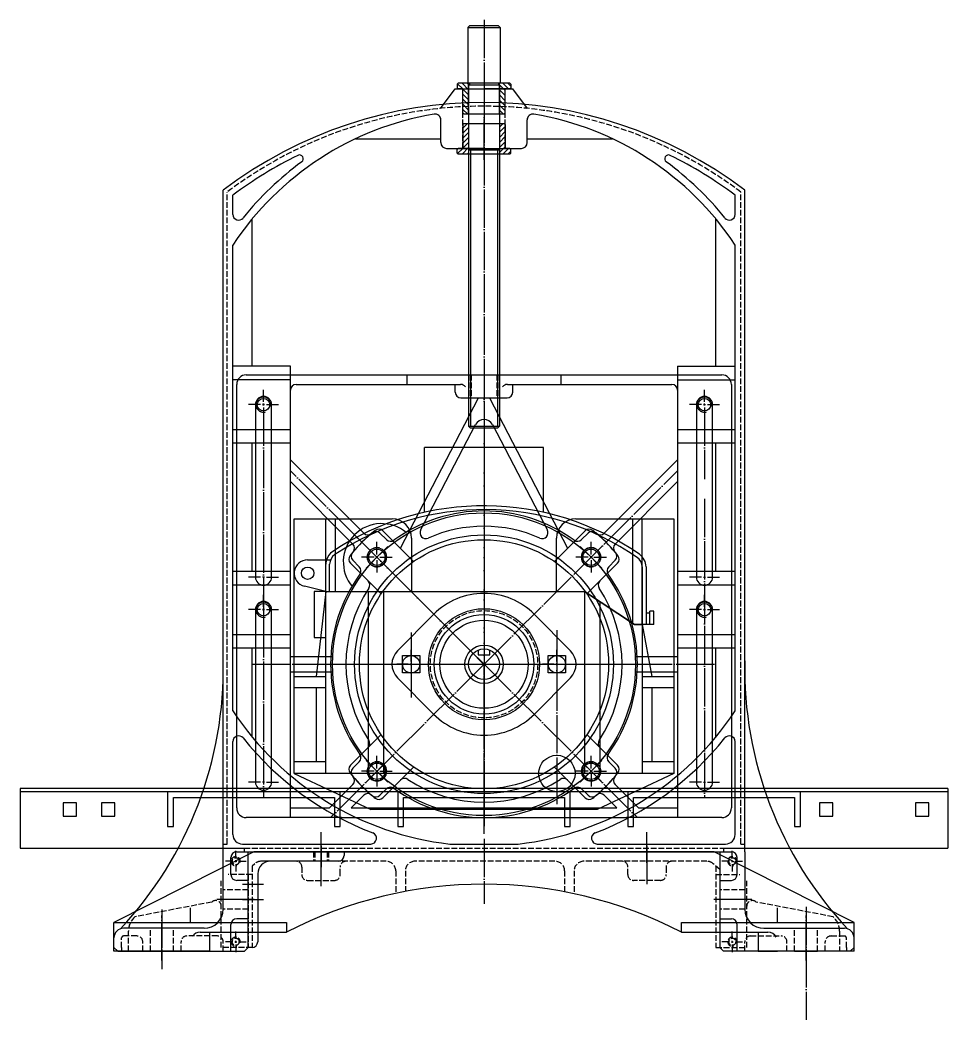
# Model space of a CAD drawing. Extents: x -930 to 585, y -273 to 1117.
# Drawn here: x -930 to -446, y -273 to 249 of the extents above; entities that cross this region are included whole.
import ezdxf

# ---------------------------------------------------------------- set-up
doc = ezdxf.new("R2010")
doc.units = 0
doc.header["$MEASUREMENT"] = 0
for name, pattern in [('CENTER', [22, 20, -1, 0, -1]), ('DASHED', [4, 3, -1]), ('HATCH', [200000, 200000, 0]), ('THIN', [200000, 200000, 0])]:
    doc.linetypes.add(name, pattern=pattern)
doc.layers.get('0').update_dxf_attribs({"linetype": 'CONTINUOUS'})
for name, color, linetype in [('2-RING', 6, 'CONTINUOUS'), ('B-COVER', 140, 'CONTINUOUS'), ('DOOR', 2, 'CONTINUOUS'), ('L-FOOT', 140, 'CONTINUOUS'), ('L-SCREW', 4, 'CONTINUOUS'), ('M-PLAN', 1, 'CONTINUOUS'), ('MOTOR', 7, 'CONTINUOUS'), ('ROLLCOVE', 3, 'CONTINUOUS'), ('SIDEFOOT', 5, 'CONTINUOUS'), ('SOCKET', 4, 'CONTINUOUS'), ('TABLET', 212, 'CONTINUOUS')]:
    doc.layers.add(name, color=color, linetype=linetype)

# ---------------------------------------------------------------- blocks, each defined once
blk = doc.blocks.new('*X1')
at = {"color": 0, "linetype": 'HATCH'}
for p, q in [((1421.42, 106.21), (1422.93, 107.71)), ((1421.42, 103.55), (1424.42, 106.55)), ((1422.24, 101.71), (1425.24, 104.71)), ((1424.89, 101.71), (1427.89, 104.71)), ((1427.54, 101.71), (1430.54, 104.71)), ((1430.19, 101.71), (1433.19, 104.71)), ((1432.84, 101.71), (1435.84, 104.71)), ((1435.49, 101.71), (1437.42, 103.64)), ((1421.42, 84.99), (1422.15, 85.71)), ((1421.42, 82.34), (1424.8, 85.71)), ((1424.45, 82.71), (1427.45, 85.71)), ((1427.1, 82.71), (1430.1, 85.71)), ((1429.75, 82.71), (1432.75, 85.71)), ((1432.4, 82.71), (1435.4, 85.71)), ((1435.06, 82.71), (1437.42, 85.08)), ((1421.69, 79.95), (1424.42, 82.69))]:
    blk.add_line(p, q, dxfattribs=at)

msp = doc.modelspace()

# ---------------------------------------------------------------- linework, layer by layer
at = {"layer": '2-RING', "linetype": 'CENTER'}
for p, q in [((-687.61, 219.35), (-687.61, 197.13)), ((-687.61, 176.27), (-687.61, 198.49))]:
    msp.add_line(p, q, dxfattribs=at)
at = {"layer": '2-RING'}
for p, q in [((-701.11, 216.31), (-701.61, 215.81)), ((-701.61, 215.81), (-701.61, 213.81)), ((-687.61, 216.31), (-701.11, 216.31)), ((-674.11, 216.31), (-687.61, 216.31)), ((-673.61, 215.81), (-674.11, 216.31)), ((-673.61, 215.81), (-673.61, 213.81)), ((-701.61, 213.81), (-701.11, 213.31)), ((-698.61, 213.31), (-701.11, 213.31)), ((-698.61, 200.81), (-698.61, 213.31)), ((-674.11, 213.31), (-687.61, 213.31)), ((-674.11, 213.31), (-676.61, 213.31)), ((-676.61, 200.81), (-676.61, 213.31)), ((-673.61, 213.81), (-674.11, 213.31)), ((-698.61, 200.81), (-698.11, 200.31)), ((-698.11, 200.31), (-687.61, 200.31)), ((-687.61, 200.31), (-677.11, 200.31)), ((-676.61, 200.81), (-677.11, 200.31)), ((-698.61, 194.81), (-698.11, 195.31)), ((-698.61, 194.81), (-698.61, 182.31)), ((-698.11, 195.31), (-687.61, 195.31)), ((-687.61, 195.31), (-677.11, 195.31)), ((-676.61, 194.81), (-677.11, 195.31)), ((-676.61, 194.81), (-676.61, 182.31)), ((-701.61, 181.81), (-701.11, 182.31)), ((-701.61, 179.81), (-701.61, 181.81)), ((-701.11, 179.31), (-701.61, 179.81)), ((-698.61, 182.31), (-701.11, 182.31)), ((-687.61, 182.31), (-701.11, 182.31)), ((-687.61, 179.31), (-701.11, 179.31)), ((-674.11, 179.31), (-687.61, 179.31)), ((-674.11, 182.31), (-676.61, 182.31)), ((-673.61, 181.81), (-674.11, 182.31)), ((-673.61, 179.81), (-674.11, 179.31)), ((-673.61, 179.81), (-673.61, 181.81))]:
    msp.add_line(p, q, dxfattribs=at)
at = {"layer": '2-RING', "linetype": 'Continuous'}
for p, q in [((-695.61, 200.31), (-695.61, 216.31)), ((-679.61, 200.31), (-679.61, 216.31)), ((-695.61, 195.31), (-695.61, 179.31)), ((-679.61, 195.31), (-679.61, 179.31))]:
    msp.add_line(p, q, dxfattribs=at)
at = {"layer": 'B-COVER', "linetype": 'CENTER'}
for p, q in [((-687.61, -46.89), (-687.61, -126.89)), ((-725.61, -70.37), (-725.61, -104.23)), ((-649.61, -69.17), (-649.61, -159.89)), ((-738.61, -86.89), (-712.61, -86.89)), ((-737.45, -86.89), (-637.51, -86.89))]:
    msp.add_line(p, q, dxfattribs=at)
at = {"layer": 'B-COVER'}
for p, q in [((-732.72, -79.85), (-713.9, -60.85)), ((-661.32, -60.85), (-642.51, -79.85)), ((-730.11, -82.39), (-721.11, -82.39)), ((-730.11, -91.39), (-730.11, -82.39)), ((-721.11, -82.39), (-721.11, -91.39)), ((-654.11, -82.39), (-645.11, -82.39)), ((-654.11, -91.39), (-654.11, -82.39)), ((-645.11, -82.39), (-645.11, -91.39)), ((-713.9, -112.93), (-732.72, -93.93)), ((-721.11, -91.39), (-730.11, -91.39)), ((-642.51, -93.93), (-661.32, -112.93)), ((-645.11, -91.39), (-654.11, -91.39))]:
    msp.add_line(p, q, dxfattribs=at)
at = {"layer": 'B-COVER', "linetype": 'DASHED'}
msp.add_circle((-687.61, -86.89), 28, dxfattribs=at)
at = {"layer": 'B-COVER'}
for centre, radius in [((-687.61, -86.89), 26), ((-687.61, -86.89), 23), ((-649.61, -143.89), 9.5)]:
    msp.add_circle(centre, radius, dxfattribs=at)
for centre, radius, start, end in [((-687.61, -86.89), 37, 44.7222, 135.2778), ((-725.61, -86.89), 10, 135.2778, 224.7222), ((-649.61, -86.89), 10, 315.2778, 44.7222), ((-687.61, -86.89), 37, 224.7222, 315.2778)]:
    msp.add_arc(centre, radius, start, end, dxfattribs=at)
at = {"layer": 'DOOR', "linetype": 'Continuous'}
for p, q in [((-710.22, 203.16), (-702.61, 213.31)), ((-702.61, 213.31), (-672.61, 213.31)), ((-665, 203.16), (-672.61, 213.31)), ((-710.11, 185.31), (-710.11, 197.2)), ((-665.11, 185.31), (-665.11, 197.2)), ((-754.61, 187.31), (-710.11, 187.31)), ((-665.11, 187.31), (-620.61, 187.31)), ((-707.11, 182.31), (-668.11, 182.31)), ((-823.61, -214.69), (-823.61, 160.47)), ((-818.61, 147.86), (-818.61, 157.98)), ((-556.61, 147.86), (-556.61, 157.98)), ((-551.61, -184.69), (-551.61, 160.47)), ((-808.61, 68.61), (-808.61, 145.37)), ((-566.61, 68.61), (-566.61, 145.37)), ((-818.61, -111.25), (-818.61, 131.86)), ((-556.61, -111.25), (-556.61, 131.86)), ((-788.61, 68.61), (-818.61, 68.61)), ((-788.61, 61.61), (-788.61, 68.61)), ((-586.61, 68.61), (-556.61, 68.61)), ((-586.61, 68.61), (-586.61, 61.61)), ((-788.61, 61.61), (-818.61, 61.61)), ((-788.61, 35.61), (-788.61, 61.61)), ((-586.61, 61.61), (-556.61, 61.61)), ((-586.61, 61.61), (-586.61, 35.61)), ((-818.61, 35.61), (-788.61, 35.61)), ((-788.61, 28.61), (-788.61, 35.61)), ((-586.61, 35.61), (-556.61, 35.61)), ((-586.61, 35.61), (-586.61, 28.61)), ((-818.61, 28.61), (-788.61, 28.61)), ((-808.61, -38.39), (-808.61, 28.61)), ((-586.61, 28.61), (-556.61, 28.61)), ((-566.61, -38.39), (-566.61, 28.61)), ((-818.61, -38.39), (-788.61, -38.39)), ((-788.61, -45.39), (-788.61, -38.39)), ((-586.61, -38.39), (-556.61, -38.39)), ((-586.61, -38.39), (-586.61, -45.39)), ((-818.61, -45.39), (-788.61, -45.39)), ((-788.61, -71.39), (-788.61, -45.39)), ((-586.61, -45.39), (-556.61, -45.39)), ((-586.61, -45.39), (-586.61, -71.39)), ((-818.61, -71.39), (-788.61, -71.39)), ((-788.61, -78.39), (-788.61, -71.39)), ((-586.61, -71.39), (-586.61, -78.39)), ((-586.61, -71.39), (-556.61, -71.39)), ((-818.61, -78.39), (-788.61, -78.39)), ((-808.61, -124.75), (-808.61, -78.39)), ((-586.61, -78.39), (-556.61, -78.39)), ((-566.61, -124.75), (-566.61, -78.39)), ((-818.61, -175.69), (-818.61, -127.24)), ((-556.61, -175.69), (-556.61, -127.24)), ((-813.61, -180.69), (-746.7, -180.69)), ((-705.44, -180.69), (-669.78, -180.69)), ((-628.52, -180.69), (-561.61, -180.69)), ((-819.61, -196.69), (-819.61, -187.69)), ((-816.61, -184.69), (-558.61, -184.69)), ((-810.61, -234.69), (-810.61, -184.69)), ((-564.61, -184.69), (-564.61, -234.69)), ((-555.61, -196.69), (-555.61, -187.69)), ((-551.61, -184.69), (-551.61, -214.69)), ((-810.61, -199.69), (-816.61, -199.69)), ((-564.61, -199.69), (-558.61, -199.69)), ((-819.61, -236.69), (-819.61, -222.69)), ((-810.61, -219.69), (-816.61, -219.69)), ((-564.61, -219.69), (-558.61, -219.69)), ((-555.61, -236.69), (-555.61, -222.69)), ((-833.61, -224.69), (-875.61, -224.69)), ((-541.61, -224.69), (-499.61, -224.69)), ((-880.61, -234.69), (-880.61, -229.69)), ((-880.61, -234.69), (-878.61, -236.69)), ((-812.61, -236.69), (-810.61, -234.69)), ((-564.61, -234.69), (-562.61, -236.69)), ((-494.61, -234.69), (-496.61, -236.69)), ((-494.61, -234.69), (-494.61, -229.69)), ((-878.61, -236.69), (-812.61, -236.69)), ((-496.61, -236.69), (-562.61, -236.69))]:
    msp.add_line(p, q, dxfattribs=at)
at = {"layer": 'DOOR', "linetype": 'DASHED'}
for p, q in [((-698.61, 182.33), (-698.61, 213.31)), ((-676.61, 182.31), (-676.61, 213.31)), ((-821.61, -180.69), (-821.61, 159.48)), ((-553.61, -180.69), (-553.61, 159.48)), ((-823.61, -180.69), (-821.61, -180.69)), ((-553.61, -180.69), (-551.61, -180.69)), ((-810.61, -204.69), (-823.61, -204.69)), ((-810.61, -204.69), (-820.61, -204.69)), ((-551.61, -204.69), (-564.61, -204.69)), ((-551.61, -204.69), (-564.61, -204.69)), ((-810.61, -214.69), (-823.61, -214.69)), ((-810.61, -214.69), (-820.61, -214.69)), ((-551.61, -214.69), (-564.61, -214.69)), ((-551.61, -214.69), (-564.61, -214.69)), ((-868.61, -228.69), (-875.61, -228.69)), ((-861.61, -236.69), (-861.61, -224.69)), ((-849.61, -236.69), (-849.61, -224.69)), ((-826.61, -228.69), (-842.61, -228.69)), ((-548.61, -228.69), (-532.61, -228.69)), ((-525.61, -236.69), (-525.61, -224.69)), ((-513.61, -236.69), (-513.61, -224.69)), ((-506.61, -228.69), (-499.61, -228.69)), ((-876.61, -234.69), (-876.61, -229.69)), ((-876.61, -234.69), (-876.61, -236.69)), ((-865.61, -236.69), (-865.61, -231.69)), ((-845.61, -236.69), (-845.61, -231.69)), ((-823.61, -236.69), (-823.61, -231.69)), ((-551.61, -236.69), (-551.61, -231.69)), ((-529.61, -236.69), (-529.61, -231.69)), ((-509.61, -236.69), (-509.61, -231.69)), ((-498.61, -234.69), (-498.61, -229.69)), ((-498.61, -234.69), (-498.61, -236.69)), ((-876.61, -236.69), (-876.61, -236.69)), ((-498.61, -236.69), (-498.61, -236.69))]:
    msp.add_line(p, q, dxfattribs=at)
at = {"layer": 'DOOR', "linetype": 'CENTER'}
for p, q in [((-802.61, 50.11), (-802.61, 56.36)), ((-572.61, 50.11), (-572.61, 56.36)), ((-804.11, 48.61), (-810.36, 48.61)), ((-803.11, 48.61), (-802.11, 48.61)), ((-802.61, 48.11), (-802.61, 49.11)), ((-802.61, 47.11), (-802.61, 40.86)), ((-801.11, 48.61), (-794.86, 48.61)), ((-574.11, 48.61), (-580.36, 48.61)), ((-573.11, 48.61), (-572.11, 48.61)), ((-572.61, 48.11), (-572.61, 49.11)), ((-572.61, 47.11), (-572.61, 40.86)), ((-571.11, 48.61), (-564.86, 48.61)), ((-802.61, -56.89), (-802.61, -50.64)), ((-572.61, -56.89), (-572.61, -50.64)), ((-804.11, -58.39), (-810.36, -58.39)), ((-803.11, -58.39), (-802.11, -58.39)), ((-802.61, -58.89), (-802.61, -57.89)), ((-802.61, -59.89), (-802.61, -66.14)), ((-801.11, -58.39), (-794.86, -58.39)), ((-574.11, -58.39), (-580.36, -58.39)), ((-573.11, -58.39), (-572.11, -58.39)), ((-572.61, -58.89), (-572.61, -57.89)), ((-572.61, -59.89), (-572.61, -66.14)), ((-571.11, -58.39), (-564.86, -58.39)), ((-817.11, -188.19), (-817.11, -184.31)), ((-558.11, -188.19), (-558.11, -184.31)), ((-818.61, -189.69), (-822.49, -189.69)), ((-817.61, -189.69), (-816.61, -189.69)), ((-817.11, -190.19), (-817.11, -189.19)), ((-817.11, -191.19), (-817.11, -195.07)), ((-815.61, -189.69), (-811.73, -189.69)), ((-559.61, -189.69), (-563.49, -189.69)), ((-558.61, -189.69), (-557.61, -189.69)), ((-558.11, -190.19), (-558.11, -189.19)), ((-558.11, -191.19), (-558.11, -195.07)), ((-556.61, -189.69), (-552.73, -189.69)), ((-807.44, -209.69), (-826.95, -209.69)), ((-547.97, -209.69), (-567.67, -209.69)), ((-855.61, -241.41), (-855.61, -217.99)), ((-519.61, -241.41), (-519.61, -217.99)), ((-817.11, -230.19), (-817.11, -226.31)), ((-558.11, -230.19), (-558.11, -226.31)), ((-818.61, -231.69), (-822.49, -231.69)), ((-817.61, -231.69), (-816.61, -231.69)), ((-817.11, -232.19), (-817.11, -231.19)), ((-817.11, -233.19), (-817.11, -237.07)), ((-815.61, -231.69), (-811.73, -231.69)), ((-559.61, -231.69), (-563.49, -231.69)), ((-558.61, -231.69), (-557.61, -231.69)), ((-558.11, -232.19), (-558.11, -231.19)), ((-558.11, -233.19), (-558.11, -237.07)), ((-556.61, -231.69), (-552.73, -231.69))]:
    msp.add_line(p, q, dxfattribs=at)
at = {"layer": 'DOOR', "linetype": 'Continuous'}
for centre in [(-802.61, 48.61), (-572.61, 48.61), (-802.61, -58.39), (-572.61, -58.39)]:
    msp.add_circle(centre, 3.25, dxfattribs=at)
at = {"layer": 'DOOR', "linetype": 'DASHED'}
for centre in [(-817.11, -189.69), (-558.11, -189.69), (-817.11, -231.69), (-558.11, -231.69)]:
    msp.add_circle(centre, 1.85, dxfattribs=at)
at = {"layer": 'DOOR', "linetype": 'Continuous'}
for centre, radius, start, end in [((-687.61, -18.37), 224.68, 52.7492, 127.2508), ((-687.61, 45.32), 157.01, 99.5307, 146.5484), ((-713.11, 197.2), 3, 0, 99.5307), ((-662.11, 197.2), 3, 80.4693, 180), ((-687.61, 45.32), 157.01, 33.4516, 80.4693), ((-707.11, 185.31), 3, 180, 270), ((-668.11, 185.31), 3, 270, 0), ((-687.61, -18.37), 219.68, 116.2427, 126.6069), ((-783.86, 176.87), 2, 306.1908, 116.2427), ((-591.36, 176.87), 2, 63.7573, 233.8092), ((-687.61, -18.37), 219.68, 53.3931, 63.7573), ((-687.61, 45.32), 161.01, 126.1908, 141.3017), ((-687.61, 45.32), 161.01, 38.6983, 53.8092), ((-815.61, 147.86), 3, 180, 321.3017), ((-559.61, 147.86), 3, 218.6983, 0), ((-1022.47, -89.06), 198.9, 316.9009, 1.1304), ((-352.75, -89.06), 198.9, 178.8696, 223.0991), ((-687.61, -24.7), 157.01, 213.4516, 263.481), ((-687.61, -24.7), 157.01, 276.519, 326.5484), ((-815.61, -127.24), 3, 38.6983, 180), ((-559.61, -127.24), 3, 0, 141.3017), ((-687.61, -24.7), 161.01, 218.6983, 248.8815), ((-687.61, -24.7), 161.01, 291.1185, 321.3017), ((-813.61, -175.69), 5, 180, 270), ((-746.7, -177.69), 3, 270, 68.8815), ((-628.52, -177.69), 3, 111.1185, 270), ((-561.61, -175.69), 5, 270, 0), ((-816.61, -187.69), 3, 90, 180), ((-558.61, -187.69), 3, 360, 90), ((-816.61, -196.69), 3, 180, 270), ((-558.61, -196.69), 3, 270, 360), ((-833.61, -214.69), 10, 270, 0), ((-541.61, -214.69), 10, 180, 270), ((-816.61, -222.69), 3, 90, 180), ((-558.61, -222.69), 3, 360, 90), ((-875.61, -229.69), 5, 90, 180), ((-499.61, -229.69), 5, 0, 90)]:
    msp.add_arc(centre, radius, start, end, dxfattribs=at)
at = {"layer": 'DOOR', "linetype": 'DASHED'}
for centre, radius, start, end in [((-687.61, -18.37), 222.68, 53.0039, 126.9961), ((-817.11, -189.69), 2.38, 345, 285), ((-558.11, -189.69), 2.38, 345, 285), ((-875.61, -229.69), 1, 90, 180), ((-868.61, -231.69), 3, 0, 90), ((-842.61, -231.69), 3, 90, 180), ((-826.61, -231.69), 3, 0, 90), ((-817.11, -231.69), 2.38, 345, 285), ((-558.11, -231.69), 2.38, 345, 285), ((-548.61, -231.69), 3, 90, 180), ((-532.61, -231.69), 3, 0, 90), ((-506.61, -231.69), 3, 90, 180), ((-499.61, -229.69), 1, 0, 90)]:
    msp.add_arc(centre, radius, start, end, dxfattribs=at)
at = {"layer": 'DOOR', "linetype": 'THIN'}
for centre in [(-802.61, 48.61), (-572.61, 48.61), (-802.61, -58.39), (-572.61, -58.39)]:
    msp.add_arc(centre, 3.95, 345, 285, dxfattribs=at)
at = {"layer": 'L-FOOT', "linetype": 'CENTER'}
for p, q in [((-772.61, -181.69), (-772.61, -192.69)), ((-813.61, -201.69), (-802.61, -201.69)), ((-813.61, -209.69), (-802.61, -209.69)), ((-813.61, -226.69), (-802.61, -226.69))]:
    msp.add_line(p, q, dxfattribs=at)
at = {"layer": 'L-FOOT', "linetype": 'Continuous'}
for p, q in [((-810.61, -184.69), (-760.61, -184.69)), ((-810.61, -234.69), (-810.61, -184.69)), ((-760.61, -184.69), (-760.61, -186.69)), ((-805.61, -196.19), (-805.61, -231.69))]:
    msp.add_line(p, q, dxfattribs=at)
at = {"layer": 'L-FOOT', "linetype": 'DASHED'}
for p, q in [((-776.56, -184.69), (-776.56, -189.69)), ((-775.86, -184.69), (-775.86, -189.69)), ((-769.36, -184.69), (-769.36, -189.69)), ((-768.66, -184.69), (-768.66, -189.69))]:
    msp.add_line(p, q, dxfattribs=at)
at = {"layer": 'L-FOOT'}
msp.add_line((-763.61, -189.69), (-799.11, -189.69), dxfattribs=at)
at = {"layer": 'L-FOOT', "linetype": 'Continuous'}
for centre, radius, start, end in [((-763.61, -186.69), 3, 270, 0), ((-799.11, -196.19), 6.5, 90, 180), ((-808.61, -231.69), 3, 270, 0)]:
    msp.add_arc(centre, radius, start, end, dxfattribs=at)
at = {"layer": 'L-SCREW', "linetype": 'Continuous'}
for p, q in [((-695.11, 246.31), (-696.11, 245.31)), ((-696.11, 245.31), (-696.11, 216.31)), ((-696.11, 245.31), (-679.11, 245.31)), ((-680.11, 246.31), (-695.11, 246.31)), ((-680.11, 246.31), (-679.11, 245.31)), ((-679.11, 245.31), (-679.11, 216.31)), ((-679.11, 216.31), (-696.11, 216.31)), ((-695.61, 215.31), (-695.61, 37.31)), ((-679.61, 215.31), (-695.61, 215.31)), ((-695.11, 216.31), (-695.11, 215.31)), ((-680.11, 216.31), (-680.11, 215.31)), ((-679.61, 215.31), (-679.61, 37.31)), ((-679.61, 181.31), (-695.61, 181.31)), ((-695.61, 37.31), (-694.61, 36.31)), ((-695.61, 37.31), (-679.61, 37.31)), ((-679.61, 37.31), (-680.61, 36.31)), ((-680.61, 36.31), (-694.61, 36.31))]:
    msp.add_line(p, q, dxfattribs=at)
at = {"layer": 'L-SCREW', "linetype": 'CENTER'}
msp.add_line((-687.61, 249.31), (-687.61, 33.31), dxfattribs=at)
at = {"layer": 'L-SCREW', "linetype": 'THIN'}
for p, q in [((-694.61, 181.31), (-694.61, 37.31)), ((-680.61, 181.31), (-680.61, 37.31))]:
    msp.add_line(p, q, dxfattribs=at)
at = {"layer": 'M-PLAN', "linetype": 'CENTER'}
for p, q in [((-687.61, 71.47), (-687.61, -135.61)), ((-802.61, 50.11), (-802.61, 56.36)), ((-572.61, 50.11), (-572.61, 56.36)), ((-804.11, 48.61), (-810.36, 48.61)), ((-802.11, 48.61), (-803.11, 48.61)), ((-802.61, 48.11), (-802.61, 49.11)), ((-802.61, 47.11), (-802.61, -156.09)), ((-801.11, 48.61), (-794.86, 48.61)), ((-574.11, 48.61), (-580.36, 48.61)), ((-573.11, 48.61), (-572.11, 48.61)), ((-572.61, 48.11), (-572.61, 49.11)), ((-572.61, 47.11), (-572.61, 9.74)), ((-571.11, 48.61), (-564.86, 48.61)), ((-691.85, -82.65), (-788.61, 14.11)), ((-687.61, -86.89), (-586.61, 14.11)), ((-572.61, -0.59), (-572.61, -156.09)), ((-804.11, -41.39), (-810.36, -41.39)), ((-802.11, -41.39), (-803.11, -41.39)), ((-801.11, -41.39), (-794.86, -41.39)), ((-574.11, -41.39), (-580.36, -41.39)), ((-573.11, -41.39), (-572.11, -41.39)), ((-571.11, -41.39), (-564.86, -41.39)), ((-804.11, -58.39), (-810.36, -58.39)), ((-802.11, -58.39), (-803.11, -58.39)), ((-801.11, -58.39), (-794.86, -58.39)), ((-574.11, -58.39), (-580.36, -58.39)), ((-573.11, -58.39), (-572.11, -58.39)), ((-571.11, -58.39), (-564.86, -58.39)), ((-808.34, -86.89), (-566.92, -86.89)), ((-687.61, -86.89), (-767.61, -166.89)), ((-687.61, -86.89), (-607.61, -166.89)), ((-687.61, -175.42), (-687.61, -92.89)), ((-804.11, -148.39), (-810.36, -148.39)), ((-802.11, -148.39), (-803.11, -148.39)), ((-801.11, -148.39), (-794.86, -148.39)), ((-687.61, -146.47), (-687.61, -171.42)), ((-574.11, -148.39), (-580.36, -148.39)), ((-573.11, -148.39), (-572.11, -148.39)), ((-571.11, -148.39), (-564.86, -148.39))]:
    msp.add_line(p, q, dxfattribs=at)
at = {"layer": 'M-PLAN', "linetype": 'Continuous'}
for p, q in [((-811.61, 64.11), (-563.61, 64.11)), ((-788.61, 7.84), (-788.61, 64.11)), ((-727.61, 59.11), (-727.61, 64.11)), ((-647.61, 64.11), (-647.61, 59.11)), ((-586.61, 64.11), (-586.61, -17.62)), ((-816.61, -161.89), (-816.61, 59.11)), ((-785.61, 59.11), (-727.61, 59.11)), ((-727.61, 59.11), (-699.79, 59.11)), ((-702.61, 55.11), (-702.61, 59.11)), ((-675.43, 59.11), (-647.61, 59.11)), ((-672.61, 55.11), (-672.61, 59.11)), ((-647.61, 59.11), (-589.61, 59.11)), ((-558.61, 59.11), (-558.61, -161.89)), ((-806.86, 48.61), (-806.86, -41.39)), ((-798.36, -41.39), (-798.36, 48.61)), ((-731.18, -26.35), (-690.43, 52.11)), ((-699.61, 52.11), (-675.61, 52.11)), ((-684.79, 52.11), (-644.04, -26.35)), ((-576.86, 48.61), (-576.86, -41.39)), ((-568.36, -41.39), (-568.36, 48.61)), ((-720.66, -16.94), (-692.05, 38.14)), ((-683.17, 38.14), (-654.57, -16.94)), ((-750.36, -18.49), (-788.61, 19.77)), ((-586.61, 19.77), (-624.86, -18.49)), ((-788.61, 8.45), (-756.01, -24.14)), ((-788.61, -166.89), (-788.61, 7.84)), ((-619.21, -24.14), (-586.61, 8.45)), ((-740.31, -17.22), (-724.3, -33.23)), ((-650.92, -33.23), (-634.91, -17.22)), ((-586.61, -17.62), (-586.61, -166.89)), ((-741.27, -50.2), (-757.28, -34.19)), ((-617.94, -34.19), (-633.95, -50.2)), ((-806.86, -58.39), (-806.86, -148.39)), ((-798.36, -148.39), (-798.36, -58.39)), ((-576.86, -58.39), (-576.86, -148.39)), ((-568.36, -148.39), (-568.36, -58.39)), ((-788.61, -82.89), (-766.51, -82.89)), ((-608.71, -82.89), (-586.61, -82.89)), ((-788.61, -90.89), (-766.51, -90.89)), ((-608.71, -90.89), (-586.61, -90.89)), ((-757.28, -139.59), (-741.27, -123.58)), ((-633.95, -123.58), (-617.94, -139.59)), ((-740.31, -156.56), (-724.3, -140.55)), ((-650.92, -140.55), (-634.91, -156.56)), ((-756.01, -149.64), (-768.27, -161.89)), ((-606.95, -161.89), (-619.21, -149.64)), ((-750.36, -155.29), (-756.95, -161.89)), ((-618.27, -161.89), (-624.86, -155.29)), ((-761.95, -166.89), (-811.61, -166.89)), ((-788.61, -161.89), (-768.27, -161.89)), ((-761.95, -166.89), (-613.27, -166.89)), ((-756.95, -161.89), (-618.27, -161.89)), ((-563.61, -166.89), (-613.27, -166.89)), ((-606.95, -161.89), (-586.61, -161.89))]:
    msp.add_line(p, q, dxfattribs=at)
at = {"layer": 'M-PLAN', "linetype": 'DASHED'}
for p, q in [((-695.55, 64.11), (-695.55, 52.11)), ((-694.36, 64.11), (-694.36, 52.11)), ((-680.86, 64.11), (-680.86, 52.11)), ((-679.67, 64.11), (-679.67, 52.11))]:
    msp.add_line(p, q, dxfattribs=at)
at = {"layer": 'M-PLAN', "linetype": 'Continuous', "const_width": 0.8}
msp.add_lwpolyline([(-687.61, -91.89), (-687.61, -86.89), (-691.15, -83.35)], dxfattribs=at)
at = {"layer": 'M-PLAN', "linetype": 'Continuous'}
for centre, radius in [((-687.61, -86.89), 79), ((-687.61, -86.89), 65), ((-743.47, -31.03), 5), ((-631.75, -31.03), 5), ((-743.47, -142.75), 5), ((-631.75, -142.75), 5)]:
    msp.add_circle(centre, radius, dxfattribs=at)
for centre, radius, start, end in [((-811.61, 59.11), 5, 90, 180), ((-563.61, 59.11), 5, 0, 90), ((-785.61, 56.11), 3, 90, 180), ((-699.79, 56.11), 3, 34.9639, 90), ((-675.43, 56.11), 3, 90, 145.0361), ((-589.61, 56.11), 3, 0, 90), ((-802.61, 48.61), 4.25, 0, 180), ((-699.61, 55.11), 3, 180, 270), ((-675.61, 55.11), 3, 270, 0), ((-572.61, 48.61), 4.25, 0, 180), ((-687.61, 35.84), 5, 27.4466, 152.5534), ((-687.61, -86.89), 90, 320.9378, 320.9378), ((-687.61, -86.89), 72, 66.1028, 113.8972), ((-687.61, -86.89), 90, 129.0622, 140.9378), ((-748.24, -16.37), 3, 225, 310.6833), ((-742.43, -19.34), 3, 45, 129.0622), ((-717.99, -18.32), 3, 152.5534, 293.8972), ((-657.23, -18.32), 3, 246.1028, 27.4466), ((-632.79, -19.34), 3, 50.9378, 135), ((-687.61, -86.89), 90, 49.3167, 50.9378), ((-626.99, -16.37), 3, 229.3167, 315), ((-687.61, -86.89), 90, 39.0622, 49.3167), ((-758.13, -26.27), 3, 319.3167, 45), ((-617.09, -26.27), 3, 135, 220.6833), ((-755.16, -32.07), 3, 140.9378, 225), ((-620.06, -32.07), 3, 315, 39.0622), ((-802.61, -41.39), 4.25, 180, 0), ((-572.61, -41.39), 4.25, 180, 0), ((-750.18, -45.54), 3, 326.537, 45), ((-625.04, -45.54), 3, 135, 213.463), ((-687.61, -86.89), 72, 146.537, 213.463), ((-687.61, -86.89), 72, 326.537, 33.463), ((-802.61, -58.39), 4.25, 0, 180), ((-572.61, -58.39), 4.25, 0, 180), ((-750.18, -128.25), 3, 315, 33.463), ((-625.04, -128.25), 3, 146.537, 225), ((-755.16, -141.71), 3, 135, 219.0622), ((-755.16, -141.71), 3, 135, 219.0622), ((-620.06, -141.71), 3, 320.9378, 45), ((-687.61, -86.89), 90, 219.0622, 229.3167), ((-687.61, -86.89), 90, 219.0622, 220.6833), ((-758.13, -147.52), 3, 315, 40.6833), ((-758.13, -147.52), 3, 315, 40.6833), ((-687.61, -86.89), 90, 310.6833, 320.9378), ((-617.09, -147.52), 3, 139.3167, 225), ((-802.61, -148.39), 4.25, 180, 0), ((-728.97, -149.46), 3, 56.537, 135), ((-687.61, -86.89), 72, 236.537, 303.463), ((-646.26, -149.46), 3, 45, 123.463), ((-572.61, -148.39), 4.25, 180, 0), ((-748.24, -157.41), 3, 49.3167, 135), ((-687.61, -86.89), 90, 229.3167, 230.9378), ((-687.61, -86.89), 90, 309.0622, 310.6833), ((-626.99, -157.41), 3, 45, 130.6833), ((-742.43, -154.44), 3, 230.9378, 315), ((-632.79, -154.44), 3, 225, 309.0622), ((-811.61, -161.89), 5, 180, 270), ((-563.61, -161.89), 5, 270, 360)]:
    msp.add_arc(centre, radius, start, end, dxfattribs=at)
at = {"layer": 'MOTOR', "linetype": 'CENTER'}
for p, q in [((-687.61, -4.89), (-687.61, -168.89)), ((-756.33, -18.17), (-687.61, -86.89)), ((-744.53, -29.97), (-749.13, -25.37)), ((-742.41, -29.97), (-737.82, -25.37)), ((-632.81, -29.97), (-637.41, -25.37)), ((-630.69, -29.97), (-626.09, -25.37)), ((-743.12, -30.68), (-743.83, -31.38)), ((-743.12, -31.38), (-743.83, -30.68)), ((-631.4, -31.38), (-632.1, -30.68)), ((-632.1, -31.38), (-631.4, -30.68)), ((-744.53, -32.09), (-749.13, -36.69)), ((-742.41, -32.09), (-737.82, -36.69)), ((-632.81, -32.09), (-637.41, -36.69)), ((-630.69, -32.09), (-626.09, -36.69)), ((-769.61, -86.89), (-605.61, -86.89)), ((-687.61, -86.89), (-640.26, -134.24)), ((-744.53, -141.69), (-749.13, -137.1)), ((-742.41, -141.69), (-737.82, -137.1)), ((-632.81, -141.69), (-637.41, -137.1)), ((-630.69, -141.69), (-626.09, -137.1)), ((-744.53, -143.81), (-749.13, -148.41)), ((-743.83, -142.4), (-743.12, -143.11)), ((-743.12, -142.4), (-743.83, -143.11)), ((-742.41, -143.81), (-737.82, -148.41)), ((-632.81, -143.81), (-637.41, -148.41)), ((-632.1, -143.11), (-631.4, -142.4)), ((-632.1, -142.4), (-631.4, -143.11)), ((-630.69, -143.81), (-626.09, -148.41))]:
    msp.add_line(p, q, dxfattribs=at)
at = {"layer": 'MOTOR', "linetype": 'Continuous'}
for p, q in [((-738.51, -21.85), (-741.86, -18.5)), ((-636.72, -21.85), (-633.36, -18.5)), ((-756, -32.64), (-752.65, -36)), ((-622.57, -36), (-619.22, -32.64)), ((-690.61, -79.47), (-690.61, -81.89)), ((-690.61, -81.89), (-684.61, -81.89)), ((-684.61, -81.89), (-684.61, -79.47)), ((-756, -141.14), (-752.65, -137.78)), ((-619.22, -141.14), (-622.57, -137.78)), ((-741.86, -155.28), (-738.51, -151.93)), ((-636.72, -151.93), (-633.36, -155.28))]:
    msp.add_line(p, q, dxfattribs=at)
for centre, radius in [((-687.61, -86.89), 67.5), ((-743.47, -31.03), 4.25), ((-631.75, -31.03), 4.25), ((-687.61, -86.89), 10), ((-687.61, -86.89), 8), ((-743.47, -142.75), 4.25), ((-631.75, -142.75), 4.25)]:
    msp.add_circle(centre, radius, dxfattribs=at)
at = {"layer": 'MOTOR'}
for start, end in [(54.0111, 125.9889), (144.0111, 215.9889), (324.0111, 35.9889), (234.0111, 305.9889)]:
    msp.add_arc((-687.61, -86.89), 80, start, end, dxfattribs=at)
at = {"layer": 'MOTOR', "linetype": 'Continuous'}
for centre, radius, start, end in [((-741, -33.5), 20, 49.5919, 220.4081), ((-687.61, -86.89), 90, 130.385, 139.615), ((-743.98, -20.62), 3, 45, 130.385), ((-631.24, -20.62), 3, 49.615, 135), ((-687.61, -86.89), 90, 40.385, 49.615), ((-736.38, -19.73), 3, 225, 305.9889), ((-638.84, -19.73), 3, 234.0111, 315), ((-753.88, -30.52), 3, 139.615, 225), ((-621.34, -30.52), 3, 315, 40.385), ((-754.77, -38.12), 3, 324.0111, 45), ((-620.45, -38.12), 3, 135, 215.9889), ((-754.77, -135.66), 3, 315, 35.9889), ((-620.45, -135.66), 3, 144.0111, 225), ((-753.88, -143.26), 3, 135, 220.385), ((-687.61, -86.89), 90, 220.385, 229.615), ((-687.61, -86.89), 90, 310.385, 319.615), ((-621.34, -143.26), 3, 319.615, 45), ((-736.38, -154.05), 3, 54.0111, 135), ((-638.84, -154.05), 3, 45, 125.9889), ((-743.98, -153.16), 3, 229.615, 315), ((-631.24, -153.16), 3, 225, 310.385)]:
    msp.add_arc(centre, radius, start, end, dxfattribs=at)
at = {"layer": 'MOTOR', "linetype": 'THIN'}
for centre, start, end in [((-743.47, -31.03), 75, 15), ((-631.75, -31.03), 345, 285), ((-743.47, -142.75), 165, 105), ((-631.75, -142.75), 255, 195)]:
    msp.add_arc(centre, 5, start, end, dxfattribs=at)
at = {"layer": 'ROLLCOVE', "linetype": 'Continuous'}
for p, q in [((-786.61, -143.89), (-786.61, -11.03)), ((-786.61, -11.03), (-735.47, -11.03)), ((-770.11, -11.03), (-765.11, -11.03)), ((-770.11, -11.03), (-765.11, -11.03)), ((-770.11, -11.03), (-770.11, -11.03)), ((-770.11, -48.89), (-770.11, -11.03)), ((-765.11, -48.89), (-765.11, -11.03)), ((-765.11, -11.03), (-765.11, -11.03)), ((-639.75, -11.03), (-588.61, -11.03)), ((-610.11, -11.03), (-610.11, -65.55)), ((-610.11, -11.03), (-605.11, -11.03)), ((-605.11, -66.21), (-605.11, -11.03)), ((-588.61, -11.03), (-588.61, -143.89)), ((-725.47, -21.03), (-725.47, -48.89)), ((-649.75, -48.89), (-649.75, -21.03)), ((-776.11, -48.89), (-776.11, -72.89)), ((-770.11, -48.89), (-776.11, -48.89)), ((-770.11, -48.89), (-775.11, -93.21)), ((-770.11, -48.89), (-635.11, -48.89)), ((-770.11, -143.89), (-770.11, -48.89)), ((-748.11, -48.89), (-748.11, -143.89)), ((-740.11, -48.89), (-740.11, -143.89)), ((-609.11, -66.21), (-635.11, -48.89)), ((-635.11, -48.89), (-635.11, -143.89)), ((-627.11, -54.22), (-627.11, -143.89)), ((-609.11, -66.21), (-605.11, -66.21)), ((-605.11, -66.21), (-605.11, -143.89)), ((-605.11, -66.21), (-600.11, -93.21)), ((-776.11, -72.89), (-770.11, -72.89)), ((-786.61, -93.21), (-770.11, -93.21)), ((-605.11, -93.21), (-588.61, -93.21)), ((-770.11, -99.21), (-786.61, -99.21)), ((-775.11, -99.21), (-775.11, -137.89)), ((-588.61, -99.21), (-605.11, -99.21)), ((-600.11, -99.21), (-600.11, -137.89)), ((-770.11, -137.89), (-786.61, -137.89)), ((-588.61, -137.89), (-605.11, -137.89)), ((-786.61, -143.89), (-746.61, -162.75)), ((-588.61, -143.89), (-786.61, -143.89)), ((-588.61, -143.89), (-628.61, -162.75)), ((-628.61, -162.75), (-746.61, -162.75))]:
    msp.add_line(p, q, dxfattribs=at)
at = {"layer": 'ROLLCOVE', "linetype": 'CENTER'}
for p, q in [((-743.47, -29.53), (-743.47, -23.03)), ((-631.75, -29.53), (-631.75, -23.03)), ((-744.97, -31.03), (-751.47, -31.03)), ((-743.97, -31.03), (-742.97, -31.03)), ((-743.47, -31.53), (-743.47, -30.53)), ((-741.97, -31.03), (-735.47, -31.03)), ((-633.25, -31.03), (-639.75, -31.03)), ((-632.25, -31.03), (-631.25, -31.03)), ((-631.75, -31.53), (-631.75, -30.53)), ((-630.25, -31.03), (-623.75, -31.03)), ((-743.47, -32.53), (-743.47, -39.03)), ((-631.75, -32.53), (-631.75, -39.03)), ((-687.61, -54.89), (-687.61, -118.89)), ((-725.61, -85.39), (-725.61, -79.39)), ((-649.61, -85.39), (-649.61, -79.39)), ((-727.11, -86.89), (-733.11, -86.89)), ((-726.11, -86.89), (-725.11, -86.89)), ((-725.61, -87.39), (-725.61, -86.39)), ((-725.61, -88.39), (-725.61, -94.39)), ((-724.11, -86.89), (-718.11, -86.89)), ((-719.61, -86.89), (-655.61, -86.89)), ((-651.11, -86.89), (-657.11, -86.89)), ((-650.11, -86.89), (-649.11, -86.89)), ((-649.61, -87.39), (-649.61, -86.39)), ((-649.61, -88.39), (-649.61, -94.39)), ((-648.11, -86.89), (-642.11, -86.89)), ((-743.47, -141.25), (-743.47, -134.75)), ((-631.75, -141.25), (-631.75, -134.75)), ((-744.97, -142.75), (-751.47, -142.75)), ((-743.97, -142.75), (-742.97, -142.75)), ((-743.47, -143.25), (-743.47, -142.25)), ((-743.47, -144.25), (-743.47, -150.75)), ((-741.97, -142.75), (-735.47, -142.75)), ((-633.25, -142.75), (-639.75, -142.75)), ((-632.25, -142.75), (-631.25, -142.75)), ((-631.75, -143.25), (-631.75, -142.25)), ((-631.75, -144.25), (-631.75, -150.75)), ((-630.25, -142.75), (-623.75, -142.75))]:
    msp.add_line(p, q, dxfattribs=at)
at = {"layer": 'ROLLCOVE', "linetype": 'Continuous'}
for centre, radius in [((-743.47, -31.03), 5), ((-631.75, -31.03), 5), ((-687.61, -86.89), 29), ((-725.61, -86.89), 4.5), ((-649.61, -86.89), 4.5)]:
    msp.add_circle(centre, radius, dxfattribs=at)
for centre, radius, start, end in [((-735.47, -21.03), 10, 0, 90), ((-639.75, -21.03), 10, 90, 180), ((-743.47, -142.75), 5, 193.2017, 346.779), ((-631.75, -142.75), 5, 193.2017, 346.779)]:
    msp.add_arc(centre, radius, start, end, dxfattribs=at)
at = {"layer": 'SIDEFOOT', "linetype": 'CENTER'}
for p, q in [((-772.61, -202.69), (-772.61, -181.69)), ((-687.61, -177.97), (-687.61, -211.91)), ((-602.61, -181.69), (-602.61, -202.69)), ((-519.61, -213.55), (-519.61, -272.53)), ((-855.61, -214.85), (-855.61, -246.04))]:
    msp.add_line(p, q, dxfattribs=at)
at = {"layer": 'SIDEFOOT', "linetype": 'Continuous'}
for p, q in [((-807.61, -184.69), (-880.61, -221.69)), ((-567.61, -184.69), (-807.61, -184.69)), ((-494.61, -221.69), (-567.61, -184.69)), ((-840.61, -221.69), (-840.61, -214.07)), ((-534.61, -221.69), (-534.61, -214.07)), ((-880.61, -221.69), (-840.61, -221.69)), ((-880.61, -236.69), (-880.61, -221.69)), ((-861.61, -221.69), (-849.61, -221.69)), ((-840.61, -221.69), (-790.61, -221.69)), ((-790.61, -221.69), (-790.61, -226.69)), ((-584.61, -221.69), (-534.61, -221.69)), ((-584.61, -226.69), (-584.61, -221.69)), ((-534.61, -221.69), (-494.61, -221.69)), ((-494.61, -236.69), (-494.61, -221.69)), ((-835.61, -226.69), (-830.61, -226.69)), ((-830.61, -236.69), (-830.61, -226.69)), ((-830.61, -226.69), (-790.61, -226.69)), ((-584.61, -226.69), (-544.61, -226.69)), ((-544.61, -226.69), (-544.61, -236.69)), ((-544.61, -226.69), (-539.61, -226.69)), ((-830.61, -236.69), (-880.61, -236.69)), ((-830.61, -236.69), (-840.61, -236.69)), ((-840.61, -236.69), (-830.61, -236.69)), ((-494.61, -236.69), (-544.61, -236.69)), ((-534.61, -236.69), (-544.61, -236.69)), ((-544.61, -236.69), (-534.61, -236.69))]:
    msp.add_line(p, q, dxfattribs=at)
at = {"layer": 'SIDEFOOT', "linetype": 'DASHED'}
for p, q in [((-807.13, -190.96), (-808.61, -192.28)), ((-808.61, -192.28), (-808.61, -234.69)), ((-738.64, -189.69), (-803.8, -189.69)), ((-800.61, -189.69), (-803.8, -189.69)), ((-782.61, -192.69), (-782.61, -196.69)), ((-762.61, -196.69), (-762.61, -192.69)), ((-650.59, -189.69), (-723.64, -189.69)), ((-571.42, -189.69), (-635.59, -189.69)), ((-612.61, -196.69), (-612.61, -192.69)), ((-592.61, -192.69), (-592.61, -196.69)), ((-571.42, -189.69), (-574.61, -189.69)), ((-564.61, -194.06), (-568.09, -190.96)), ((-566.61, -192.28), (-566.61, -234.69)), ((-808.61, -196.69), (-821.09, -196.69)), ((-810.61, -196.69), (-810.61, -234.69)), ((-733.64, -194.69), (-733.64, -206.46)), ((-728.64, -194.69), (-728.64, -205.47)), ((-645.59, -194.69), (-645.59, -205.66)), ((-640.59, -194.69), (-640.59, -206.67)), ((-566.61, -196.69), (-554.13, -196.69)), ((-564.61, -196.69), (-564.61, -234.69)), ((-824.61, -234.69), (-824.61, -199.83)), ((-779.61, -199.69), (-765.61, -199.69)), ((-595.61, -199.69), (-609.61, -199.69)), ((-550.61, -234.69), (-550.61, -199.83)), ((-829.61, -210.97), (-869.74, -218.71)), ((-505.48, -218.71), (-545.62, -210.97)), ((-873.09, -236.69), (-873.09, -226.18)), ((-502.13, -226.18), (-502.13, -236.69)), ((-808.61, -234.69), (-824.61, -234.69)), ((-566.61, -234.69), (-550.61, -234.69))]:
    msp.add_line(p, q, dxfattribs=at)
at = {"layer": 'SIDEFOOT'}
for p, q in [((-525.61, -221.69), (-513.61, -221.69)), ((-861.61, -236.69), (-849.61, -236.69)), ((-525.61, -236.69), (-513.61, -236.69))]:
    msp.add_line(p, q, dxfattribs=at)
at = {"layer": 'SIDEFOOT', "linetype": 'DASHED'}
for centre, radius, start, end in [((-803.8, -194.69), 5, 90, 131.6822), ((-785.61, -192.69), 3, 0, 90), ((-759.61, -192.69), 3, 90, 180), ((-738.64, -194.69), 5, 0, 90), ((-723.64, -194.69), 5, 90, 180), ((-650.59, -194.69), 5, 0, 90), ((-635.59, -194.69), 5, 90, 180), ((-615.61, -192.69), 3, 0, 90), ((-589.61, -192.69), 3, 90, 180), ((-571.42, -194.69), 5, 48.3178, 90), ((-779.61, -196.69), 3, 180, 270), ((-765.61, -196.69), 3, 270, 0), ((-609.61, -196.69), 3, 180, 270), ((-595.61, -196.69), 3, 270, 0), ((-827.61, -213.21), 3, 0, 131.6822), ((-547.61, -213.21), 3, 48.3178, 180), ((-863.09, -226.18), 10, 131.6822, 180), ((-512.13, -226.18), 10, 0, 48.3178)]:
    msp.add_arc(centre, radius, start, end, dxfattribs=at)
at = {"layer": 'SIDEFOOT', "linetype": 'Continuous'}
for centre, radius, start, end in [((-687.61, -426.37), 224.68, 62.7142, 117.2858), ((-835.61, -231.69), 5, 90, 144.0354), ((-539.61, -231.69), 5, 28.2054, 90)]:
    msp.add_arc(centre, radius, start, end, dxfattribs=at)
at = {"layer": 'SOCKET', "linetype": 'CENTER'}
msp.add_line((-687.61, 34), (-687.61, -58.93), dxfattribs=at)
at = {"layer": 'SOCKET', "linetype": 'Continuous'}
for p, q in [((-718.61, -7.62), (-718.61, 26.29)), ((-656.61, 26.29), (-718.61, 26.29)), ((-656.61, -7.62), (-656.61, 26.29)), ((-779.61, -32.39), (-767.65, -32.39)), ((-768.11, -48.89), (-768.11, -34.69)), ((-605.11, -36.05), (-605.11, -66.21)), ((-603.11, -36.05), (-603.11, -66.21)), ((-770.11, -48.89), (-781.26, -46.19)), ((-770.11, -48.89), (-635.11, -48.89)), ((-635.11, -48.89), (-609.11, -66.21)), ((-601.11, -60.21), (-603.11, -60.21)), ((-599.11, -59.21), (-601.11, -59.21)), ((-601.11, -66.21), (-601.11, -59.21)), ((-599.11, -66.21), (-599.11, -59.21)), ((-603.11, -66.21), (-609.11, -66.21)), ((-605.11, -66.21), (-605.11, -66.21)), ((-599.11, -66.21), (-603.11, -66.21))]:
    msp.add_line(p, q, dxfattribs=at)
at = {"layer": 'SOCKET', "linetype": 'DASHED'}
msp.add_line((-770.11, -48.89), (-770.11, -34.69), dxfattribs=at)
at = {"layer": 'SOCKET', "linetype": 'Continuous'}
msp.add_circle((-779.61, -39.39), 3.25, dxfattribs=at)
for centre, radius, start, end in [((-687.61, -146.89), 142.68, 55.3889, 123.5836), ((-687.61, -146.89), 140.68, 55.3889, 123.5836), ((-762.11, -34.69), 8, 123.5836, 163.2786), ((-762.11, -34.69), 6, 123.5836, 180), ((-611.11, -36.05), 6, 0, 55.3889), ((-611.11, -36.05), 8, 0, 55.3889), ((-779.61, -39.39), 7, 90, 256.4011)]:
    msp.add_arc(centre, radius, start, end, dxfattribs=at)
at = {"layer": 'SOCKET', "linetype": 'DASHED'}
msp.add_arc((-762.11, -34.69), 8, 163.2786, 180, dxfattribs=at)
at = {"layer": 'TABLET', "linetype": 'Continuous'}
for p, q in [((-445.61, -151.69), (-929.61, -151.69)), ((-929.61, -151.69), (-929.61, -182.89)), ((-445.61, -153.49), (-929.61, -153.49)), ((-852.62, -153.49), (-852.62, -171.49)), ((-849.62, -156.49), (-765.62, -156.49)), ((-849.62, -171.49), (-849.62, -156.49)), ((-765.62, -156.49), (-765.62, -171.49)), ((-762.62, -171.49), (-762.62, -153.49)), ((-732.62, -153.49), (-732.62, -171.49)), ((-729.62, -156.49), (-645.62, -156.49)), ((-729.62, -171.49), (-729.62, -156.49)), ((-645.62, -156.49), (-645.62, -171.49)), ((-642.62, -171.49), (-642.62, -153.49)), ((-612.62, -153.49), (-612.62, -171.49)), ((-609.62, -156.49), (-525.62, -156.49)), ((-609.62, -171.49), (-609.62, -156.49)), ((-525.62, -156.49), (-525.62, -171.49)), ((-522.62, -171.49), (-522.62, -153.49)), ((-445.61, -151.69), (-445.61, -182.89)), ((-900.11, -159.19), (-907.11, -159.19)), ((-907.11, -159.19), (-907.11, -166.19)), ((-900.11, -166.19), (-900.11, -159.19)), ((-887.11, -159.19), (-887.11, -166.19)), ((-880.11, -159.19), (-887.11, -159.19)), ((-880.11, -166.19), (-880.11, -159.19)), ((-505.61, -159.19), (-512.61, -159.19)), ((-512.61, -159.19), (-512.61, -166.19)), ((-505.61, -166.19), (-505.61, -159.19)), ((-462.61, -159.19), (-462.61, -166.19)), ((-455.61, -159.19), (-462.61, -159.19)), ((-455.61, -166.19), (-455.61, -159.19)), ((-907.11, -166.19), (-900.11, -166.19)), ((-887.11, -166.19), (-880.11, -166.19)), ((-512.61, -166.19), (-505.61, -166.19)), ((-462.61, -166.19), (-455.61, -166.19)), ((-852.62, -171.49), (-849.62, -171.49)), ((-765.62, -171.49), (-762.62, -171.49)), ((-732.62, -171.49), (-729.62, -171.49)), ((-645.62, -171.49), (-642.62, -171.49)), ((-612.62, -171.49), (-609.62, -171.49)), ((-525.62, -171.49), (-522.62, -171.49)), ((-929.61, -182.89), (-812.62, -182.89)), ((-812.62, -182.89), (-812.62, -184.69)), ((-812.62, -184.69), (-562.62, -184.69)), ((-562.62, -182.89), (-445.61, -182.89)), ((-562.62, -182.89), (-562.62, -184.69))]:
    msp.add_line(p, q, dxfattribs=at)
at = {"layer": 'TABLET', "linetype": 'CENTER'}
for p, q in [((-772.62, -190.55), (-772.62, -174.43)), ((-602.61, -190.55), (-602.61, -174.43))]:
    msp.add_line(p, q, dxfattribs=at)
at = {"layer": 'TABLET', "linetype": 'DASHED'}
msp.add_line((-812.62, -182.89), (-562.62, -182.89), dxfattribs=at)

# ---------------------------------------------------------------- block references
at = {"layer": '2-RING', "linetype": 'HATCH', "rotation": 270}
msp.add_blockref('*X1', (-781.32, 1637.73), dxfattribs=at)
at = {"layer": '2-RING', "linetype": 'HATCH', "xscale": -1, "rotation": 270}
msp.add_blockref('*X1', (-781.32, -1242.11), dxfattribs=at)

doc.saveas('drawing.dxf')
